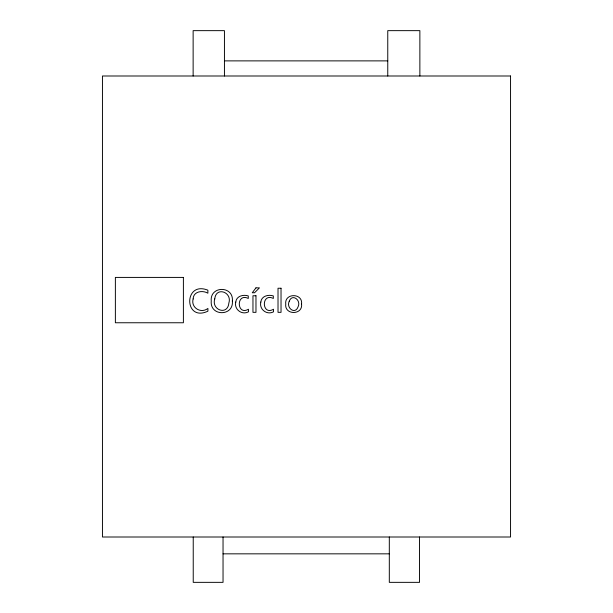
<?xml version="1.0" encoding="UTF-8"?>
<svg xmlns="http://www.w3.org/2000/svg" width="613" height="613" viewBox="0 0 613 613"><rect width="100%" height="100%" fill="white"/><g stroke="black" fill="none" stroke-linecap="round" stroke-linejoin="round"><path stroke-width="0.92" d="M224.442 60.879L387.761 60.879M223.04 553.838L389.309 553.838M419.867 75.997L419.867 30.65L387.761 30.65L387.761 75.997M419.537 537.003L419.537 582.35L389.309 582.35L389.309 537.003M224.442 75.997L224.442 30.65L193.133 30.65L193.133 75.997M223.04 537.003L223.04 582.35L193.233 582.35L193.233 537.003M214.765 298.914C211.148 310.009 227.684 315.917 228.848 303.113C232.45 292.094 215.945 286.217 214.765 298.914M193.133 298.952C190.651 307.718 200.926 313.917 207.907 308.439L207.907 311.182C183.915 322.522 183.44 280.486 207.876 290.179L207.876 293.183C202.405 290.003 193.34 291.359 193.133 298.952M232.365 300.998C233.898 316.523 209.753 316.584 211.24 301.029C209.753 285.574 233.814 285.543 232.365 300.998M301.565 304.025C303.037 315.258 284.317 315.304 285.742 304.056C284.302 292.868 302.968 292.838 301.565 304.025M235.775 302.048C233.921 309.312 241.829 315.404 248.464 311.841L248.464 309.243C236.503 316.101 236.059 292.37 248.28 298.454L248.28 295.933C243.338 294.263 236.327 296.033 235.775 302.048M260.824 302.048C258.977 309.312 266.885 315.404 273.513 311.841L273.513 309.243C261.559 316.101 261.115 292.37 273.329 298.454L273.329 295.933C268.394 294.263 261.376 296.033 260.824 302.048M289.244 301.259C285.903 307.956 295.198 314.982 298.071 306.845C301.435 300.178 292.072 293.152 289.244 301.259M255.958 287.857L252.28 292.753L254.541 292.753L259.437 287.857L255.958 287.857M510.552 75.997L102.448 75.997L102.448 537.003L510.552 537.003L510.552 75.997M183.394 277.413L115.374 277.413L115.374 322.76L183.394 322.76L183.394 277.413M281.03 288.24L278.018 288.24L278.018 312.346L281.03 312.346L281.03 288.24M255.973 295.765L252.962 295.765L252.962 312.346L255.973 312.346L255.973 295.765"/></g></svg>
